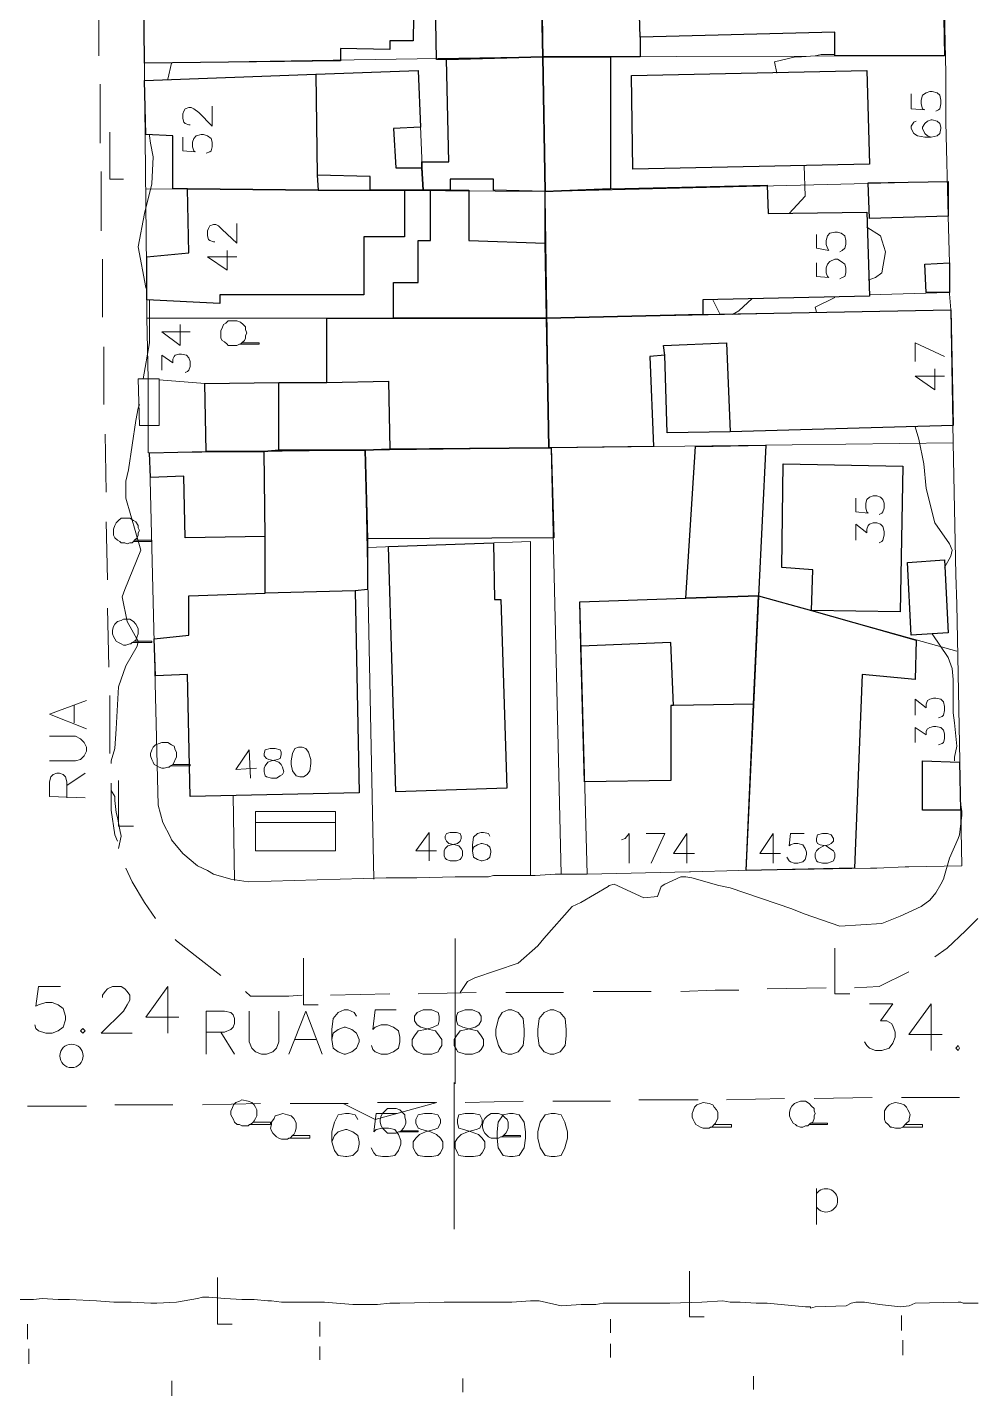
# Model space of a CAD drawing. Extents: x -2391 to 32076, y -11492 to 5852.
# Drawn here: x 4946.5 to 5011.5, y -1384.2 to -1290.1 of the extents above; entities that cross this region are included whole.
import ezdxf

# ---------------------------------------------------------------- set-up
doc = ezdxf.new("R2010")
doc.units = 0
doc.header["$LTSCALE"] = 7
for name, color, linetype in [('ALVE-CT', 3, 'CONTINUOUS'), ('PDF2_C301 - MEIO_FIO_2D', 7, 'CONTINUOUS'), ('PDF2_D402 - FERROVIA_2D', 7, 'CONTINUOUS'), ('PDF2_F602 - ARVORE_ISOLADA', 7, 'CONTINUOUS'), ('PDF2_F606 - TXT_PASTO', 7, 'CONTINUOUS'), ('PDF2_I903 - POSTE', 7, 'CONTINUOUS'), ('PDF2_M1303 - MARCA_UTM_SAD', 7, 'CONTINUOUS'), ('PDF2_M1305 - TXT_MALHA_UTM', 7, 'CONTINUOUS'), ('PDF2_N1401 - CURVA_MESTRA', 7, 'CONTINUOUS'), ('PDF2_N1402 - CURVA_INTERMEDIARIA', 7, 'CONTINUOUS'), ('PDF_A101 - EDIFICACAO', 7, 'CONTINUOUS'), ('PDF_A103 - PROJECAO_1', 7, 'CONTINUOUS'), ('PDF_A118 - PISCINA', 7, 'CONTINUOUS'), ('PDF_A119 - TELHEIRO', 7, 'CONTINUOUS'), ('PDF_A123 - N DE PORTA', 7, 'CONTINUOUS'), ('PDF_A124 - MURO', 7, 'CONTINUOUS'), ('PDF_C301 - MEIO_FIO_2D', 7, 'CONTINUOUS'), ('PDF_C307 - TXT_NOME_LOGRADOURO', 7, 'CONTINUOUS'), ('PDF_F602 - ARVORE_ISOLADA', 7, 'CONTINUOUS'), ('PDF_I903 - POSTE', 7, 'CONTINUOUS'), ('PDF_M1303 - MARCA_UTM_SAD', 7, 'CONTINUOUS'), ('PDF_M1305 - TXT_MALHA_UTM', 7, 'CONTINUOUS'), ('PDF_N1401 - CURVA_MESTRA', 7, 'CONTINUOUS'), ('PDF_N1403 - COTA_DE_APARELHO', 7, 'CONTINUOUS')]:
    doc.layers.add(name, color=color, linetype=linetype)

msp = doc.modelspace()

# ---------------------------------------------------------------- linework, layer by layer
at = {"layer": 'ALVE-CT'}
msp.add_circle((4550.796, -1271.53), 500, dxfattribs=at)
at = {"layer": 'PDF2_C301 - MEIO_FIO_2D', "lineweight": 9}
for points in [[(5000.538, -1363.644), (5004.518, -1363.56)], [(5006.55, -1363.56), (5010.529, -1363.56)], [(4946.522, -1364.152), (4950.586, -1364.152)], [(4952.533, -1364.068), (4956.513, -1364.068)], [(4958.545, -1364.068), (4962.524, -1363.983)], [(4964.556, -1363.983), (4968.535, -1363.983)], [(4970.567, -1363.898), (4974.546, -1363.898)], [(4976.578, -1363.898), (4980.557, -1363.814)], [(4982.589, -1363.814), (4986.569, -1363.814)], [(4988.516, -1363.729), (4992.58, -1363.729)], [(4994.527, -1363.729), (4998.506, -1363.644)]]:
    msp.add_lwpolyline(points, dxfattribs=at)
at = {"layer": 'PDF2_D402 - FERROVIA_2D', "lineweight": 9}
for points in [[(5006.55, -1378.545), (5006.55, -1379.561)], [(4946.522, -1379.138), (4946.522, -1380.154)], [(4966.588, -1378.969), (4966.588, -1379.985)], [(4986.569, -1378.799), (4986.569, -1379.731)], [(4986.569, -1380.493), (4986.569, -1381.424)], [(5006.634, -1380.239), (5006.634, -1381.255)], [(4946.607, -1380.831), (4946.607, -1381.847)], [(4966.588, -1380.662), (4966.588, -1381.593)], [(4956.428, -1384.049), (4956.428, -1383.033)], [(4976.409, -1383.795), (4976.409, -1382.863)], [(4996.39, -1383.625), (4996.39, -1382.694)]]:
    msp.add_lwpolyline(points, dxfattribs=at)
at = {"layer": 'PDF2_F602 - ARVORE_ISOLADA', "lineweight": 9}
for points in [[(4962.016, -1365.253), (4961.847, -1365.422), (4961.762, -1365.422), (4961.677, -1365.507), (4961.423, -1365.507), (4961.254, -1365.507), (4961.085, -1365.422), (4960.915, -1365.422), (4960.746, -1365.253), (4960.661, -1365.084), (4960.577, -1364.914), (4960.492, -1364.745), (4960.492, -1364.491), (4960.577, -1364.322), (4960.661, -1364.068), (4960.831, -1363.898), (4961.085, -1363.814), (4961.254, -1363.729), (4961.677, -1363.814), (4961.931, -1363.898), (4962.101, -1364.068), (4962.185, -1364.237), (4962.27, -1364.406), (4962.27, -1364.576), (4962.27, -1364.83), (4962.185, -1364.999), (4962.101, -1365.168), (4962.016, -1365.253), (4961.847, -1365.422), (4963.201, -1365.422), (4963.201, -1365.253)], [(4972.176, -1365.846), (4972.091, -1365.93), (4972.006, -1365.93), (4971.837, -1366.015), (4971.668, -1366.015), (4971.498, -1366.015), (4971.244, -1366.015), (4971.16, -1365.93), (4970.99, -1365.761), (4970.906, -1365.676), (4970.821, -1365.507), (4970.736, -1365.253), (4970.736, -1365.084), (4970.821, -1364.83), (4970.906, -1364.66), (4971.075, -1364.491), (4971.244, -1364.322), (4971.498, -1364.322), (4971.837, -1364.322), (4972.091, -1364.406), (4972.26, -1364.576), (4972.43, -1364.745), (4972.43, -1364.914), (4972.514, -1365.168), (4972.514, -1365.338), (4972.43, -1365.507), (4972.345, -1365.676), (4972.176, -1365.846), (4972.091, -1365.93), (4973.361, -1365.93), (4973.361, -1365.846)], [(4993.681, -1365.422), (4993.511, -1365.592), (4993.427, -1365.592), (4993.342, -1365.676), (4993.088, -1365.676), (4992.919, -1365.676), (4992.749, -1365.592), (4992.58, -1365.507), (4992.411, -1365.422), (4992.326, -1365.253), (4992.241, -1365.084), (4992.157, -1364.914), (4992.157, -1364.66), (4992.241, -1364.491), (4992.326, -1364.237), (4992.495, -1364.068), (4992.749, -1363.983), (4992.919, -1363.898), (4993.342, -1363.983), (4993.596, -1364.068), (4993.681, -1364.237), (4993.85, -1364.406), (4993.935, -1364.576), (4993.935, -1364.745), (4993.935, -1364.999), (4993.85, -1365.168), (4993.765, -1365.338), (4993.681, -1365.422), (4993.511, -1365.592), (4994.866, -1365.592), (4994.866, -1365.422)], [(5000.284, -1365.338), (5000.2, -1365.422), (5000.115, -1365.507), (4999.946, -1365.507), (4999.776, -1365.592), (4999.607, -1365.592), (4999.353, -1365.507), (4999.268, -1365.422), (4999.099, -1365.338), (4999.014, -1365.168), (4998.93, -1364.999), (4998.845, -1364.83), (4998.845, -1364.576), (4998.93, -1364.322), (4999.014, -1364.152), (4999.184, -1363.983), (4999.353, -1363.898), (4999.607, -1363.814), (4999.946, -1363.814), (5000.2, -1363.983), (5000.369, -1364.152), (5000.538, -1364.322), (5000.538, -1364.491), (5000.623, -1364.66), (5000.538, -1364.83), (5000.538, -1364.999), (5000.454, -1365.253), (5000.284, -1365.338), (5000.2, -1365.422), (5001.47, -1365.422), (5001.47, -1365.338)], [(5006.804, -1365.422), (5006.634, -1365.592), (5006.465, -1365.676), (5006.296, -1365.676), (5006.126, -1365.676), (5005.872, -1365.592), (5005.788, -1365.592), (5005.618, -1365.422), (5005.449, -1365.253), (5005.364, -1365.084), (5005.364, -1364.914), (5005.364, -1364.66), (5005.364, -1364.491), (5005.534, -1364.237), (5005.703, -1364.068), (5005.872, -1363.983), (5006.126, -1363.898), (5006.465, -1363.983), (5006.719, -1364.068), (5006.888, -1364.237), (5006.973, -1364.406), (5007.058, -1364.576), (5007.142, -1364.745), (5007.058, -1364.999), (5007.058, -1365.168), (5006.888, -1365.338), (5006.804, -1365.422), (5006.634, -1365.592), (5007.989, -1365.592), (5007.989, -1365.422)], [(4964.725, -1366.184), (4964.556, -1366.354), (4964.471, -1366.354), (4964.386, -1366.438), (4964.217, -1366.438), (4963.963, -1366.438), (4963.794, -1366.354), (4963.624, -1366.269), (4963.54, -1366.184), (4963.37, -1366.015), (4963.286, -1365.846), (4963.201, -1365.676), (4963.286, -1365.422), (4963.286, -1365.253), (4963.455, -1364.999), (4963.54, -1364.83), (4963.794, -1364.745), (4964.048, -1364.66), (4964.386, -1364.745), (4964.64, -1364.83), (4964.81, -1364.999), (4964.894, -1365.168), (4964.979, -1365.338), (4964.979, -1365.507), (4964.979, -1365.676), (4964.894, -1365.93), (4964.81, -1366.1), (4964.725, -1366.184), (4964.556, -1366.354), (4965.91, -1366.354), (4965.91, -1366.184)], [(4979.203, -1366.184), (4979.118, -1366.269), (4979.034, -1366.269), (4978.864, -1366.354), (4978.695, -1366.354), (4978.526, -1366.354), (4978.356, -1366.354), (4978.187, -1366.269), (4978.018, -1366.1), (4977.933, -1366.015), (4977.848, -1365.846), (4977.764, -1365.592), (4977.764, -1365.422), (4977.848, -1365.168), (4977.933, -1364.999), (4978.102, -1364.83), (4978.356, -1364.66), (4978.526, -1364.66), (4978.864, -1364.66), (4979.118, -1364.745), (4979.287, -1364.914), (4979.457, -1365.084), (4979.541, -1365.253), (4979.541, -1365.507), (4979.541, -1365.676), (4979.457, -1365.846), (4979.372, -1366.015), (4979.203, -1366.184), (4979.118, -1366.269), (4980.388, -1366.269), (4980.388, -1366.184)]]:
    msp.add_lwpolyline(points, close=True, dxfattribs=at)
at = {"layer": 'PDF2_F606 - TXT_PASTO', "lineweight": 9}
msp.add_lwpolyline([(5000.708, -1369.825), (5000.708, -1372.28)], dxfattribs=at)
msp.add_arc((5001.358, -1370.629), 0.8, 215.62065, 144.37935, dxfattribs=at)
at = {"layer": 'PDF2_I903 - POSTE', "lineweight": 9}
for points in [[(4993.003, -1378.63), (4991.987, -1378.63), (4991.987, -1375.498)], [(4960.577, -1379.138), (4959.561, -1379.138), (4959.561, -1375.921)]]:
    msp.add_lwpolyline(points, dxfattribs=at)
at = {"layer": 'PDF2_M1303 - MARCA_UTM_SAD', "lineweight": 9}
msp.add_lwpolyline([(4975.816, -1372.619), (4975.816, -1362.544)], dxfattribs=at)
at = {"layer": 'PDF2_M1305 - TXT_MALHA_UTM', "lineweight": 9}
for points in [[(4969.128, -1357.972), (4968.958, -1357.718), (4968.535, -1357.549), (4968.281, -1357.549), (4967.858, -1357.718), (4967.519, -1358.141), (4967.434, -1358.903), (4967.434, -1359.58), (4967.519, -1360.173), (4967.858, -1360.427), (4968.281, -1360.596), (4968.366, -1360.596), (4968.789, -1360.427), (4969.128, -1360.173), (4969.297, -1359.75), (4969.297, -1359.58), (4969.128, -1359.157), (4968.789, -1358.903), (4968.366, -1358.734), (4968.281, -1358.734), (4967.858, -1358.903), (4967.519, -1359.157), (4967.434, -1359.58)], [(4971.837, -1357.549), (4970.398, -1357.549), (4970.228, -1358.903), (4970.398, -1358.734), (4970.821, -1358.565), (4971.244, -1358.565), (4971.668, -1358.734), (4972.006, -1358.988), (4972.091, -1359.411), (4972.091, -1359.75), (4972.006, -1360.173), (4971.668, -1360.427), (4971.244, -1360.596), (4970.821, -1360.596), (4970.398, -1360.427), (4970.228, -1360.258), (4970.144, -1360.004)]]:
    msp.add_lwpolyline(points, dxfattribs=at)
for points in [[(4973.7, -1357.549), (4973.276, -1357.718), (4973.107, -1357.972), (4973.107, -1358.311), (4973.276, -1358.565), (4973.53, -1358.734), (4974.123, -1358.903), (4974.546, -1358.988), (4974.8, -1359.326), (4974.97, -1359.58), (4974.97, -1360.004), (4974.8, -1360.258), (4974.716, -1360.427), (4974.292, -1360.596), (4973.7, -1360.596), (4973.276, -1360.427), (4973.107, -1360.258), (4972.938, -1360.004), (4972.938, -1359.58), (4973.107, -1359.326), (4973.361, -1358.988), (4973.869, -1358.903), (4974.377, -1358.734), (4974.716, -1358.565), (4974.8, -1358.311), (4974.8, -1357.972), (4974.716, -1357.718), (4974.292, -1357.549)], [(4976.578, -1357.549), (4976.07, -1357.718), (4975.986, -1357.972), (4975.986, -1358.311), (4976.07, -1358.565), (4976.409, -1358.734), (4977.002, -1358.903), (4977.425, -1358.988), (4977.679, -1359.326), (4977.848, -1359.58), (4977.848, -1360.004), (4977.679, -1360.258), (4977.51, -1360.427), (4977.086, -1360.596), (4976.578, -1360.596), (4976.07, -1360.427), (4975.986, -1360.258), (4975.816, -1360.004), (4975.816, -1359.58), (4975.986, -1359.326), (4976.24, -1358.988), (4976.663, -1358.903), (4977.256, -1358.734), (4977.51, -1358.565), (4977.679, -1358.311), (4977.679, -1357.972), (4977.51, -1357.718), (4977.086, -1357.549)], [(4979.541, -1357.549), (4979.118, -1357.718), (4978.864, -1358.141), (4978.695, -1358.903), (4978.695, -1359.326), (4978.864, -1360.004), (4979.118, -1360.427), (4979.541, -1360.596), (4979.795, -1360.596), (4980.219, -1360.427), (4980.557, -1360.004), (4980.642, -1359.326), (4980.642, -1358.903), (4980.557, -1358.141), (4980.219, -1357.718), (4979.795, -1357.549)], [(4982.42, -1357.549), (4981.997, -1357.718), (4981.658, -1358.141), (4981.573, -1358.903), (4981.573, -1359.326), (4981.658, -1360.004), (4981.997, -1360.427), (4982.42, -1360.596), (4982.674, -1360.596), (4983.097, -1360.427), (4983.436, -1360.004), (4983.521, -1359.326), (4983.521, -1358.903), (4983.436, -1358.141), (4983.097, -1357.718), (4982.674, -1357.549)]]:
    msp.add_lwpolyline(points, close=True, dxfattribs=at)
at = {"layer": 'PDF2_N1401 - CURVA_MESTRA', "lineweight": 20}
msp.add_lwpolyline([(4968.196, -1363.983), (4970.398, -1365.084), (4974.631, -1363.898)], dxfattribs=at)
at = {"layer": 'PDF2_N1402 - CURVA_INTERMEDIARIA', "lineweight": 9}
msp.add_lwpolyline([(4945.252, -1377.445), (4946.945, -1377.445), (4947.538, -1377.36), (4948.639, -1377.445), (4949.401, -1377.445), (4951.263, -1377.529), (4952.449, -1377.614), (4952.872, -1377.614), (4953.634, -1377.614), (4954.989, -1377.699), (4955.412, -1377.699), (4956.767, -1377.614), (4958.206, -1377.36), (4958.545, -1377.275), (4958.968, -1377.275), (4960.069, -1377.36), (4961.254, -1377.445), (4962.101, -1377.445), (4963.032, -1377.529), (4963.286, -1377.529), (4963.963, -1377.614), (4966.164, -1377.614), (4966.503, -1377.614), (4966.926, -1377.614), (4968.874, -1377.783), (4969.128, -1377.783), (4969.72, -1377.783), (4970.144, -1377.783), (4970.567, -1377.783), (4971.414, -1377.699), (4972.091, -1377.699), (4975.139, -1377.614), (4975.901, -1377.614), (4976.578, -1377.614), (4977.425, -1377.614), (4978.949, -1377.614), (4979.795, -1377.614), (4981.065, -1377.529), (4981.658, -1377.529), (4983.182, -1377.868), (4984.537, -1377.783), (4984.706, -1377.783), (4985.383, -1377.783), (4985.553, -1377.783), (4986.061, -1377.699), (4988.939, -1377.699), (4990.633, -1377.699), (4992.834, -1377.614), (4994.273, -1377.529), (4994.781, -1377.614), (4995.459, -1377.614), (4996.559, -1377.699), (4997.321, -1377.699), (4999.946, -1377.953), (5000.284, -1377.953), (5000.284, -1378.037), (5000.623, -1377.953), (5002.74, -1377.868), (5003.078, -1377.699), (5003.417, -1377.614), (5004.01, -1377.614), (5005.026, -1377.783), (5006.465, -1377.953), (5007.058, -1377.868), (5007.481, -1377.699), (5010.444, -1377.614), (5010.614, -1377.614), (5010.783, -1377.699), (5011.799, -1377.699)], dxfattribs=at)
at = {"layer": 'PDF_A101 - EDIFICACAO', "lineweight": 30}
for points in [[(4973.098, -1284.399), (4973.014, -1291.003), (4971.405, -1291.003), (4971.405, -1291.595), (4968.019, -1291.511), (4968.019, -1292.357), (4954.557, -1292.527), (4954.472, -1282.875), (4957.69, -1282.96), (4957.69, -1284.23)], [(4974.792, -1283.129), (4976.316, -1283.214), (4981.734, -1283.214), (4981.903, -1292.103), (4975.3, -1292.273), (4974.622, -1292.273), (4974.453, -1283.129)], [(5009.335, -1282.96), (5009.504, -1292.019), (5001.969, -1292.019), (5001.969, -1290.41), (4988.592, -1290.749), (4988.592, -1292.103), (4986.56, -1292.103), (4981.903, -1292.103), (4981.734, -1283.214), (4981.734, -1282.96), (4987.407, -1282.96), (4990.962, -1282.96), (4990.962, -1283.214), (4990.962, -1283.976), (4999.598, -1283.806), (4999.514, -1282.96)], [(4982.073, -1301.332), (4978.517, -1301.247), (4978.517, -1300.485), (4975.554, -1300.485), (4975.554, -1301.247), (4974.199, -1301.247), (4973.691, -1301.247), (4973.606, -1299.723), (4973.606, -1299.3), (4975.469, -1299.3), (4975.3, -1292.273), (4981.903, -1292.103)], [(4986.56, -1301.162), (4982.073, -1301.332), (4981.903, -1292.103), (4986.56, -1292.103)], [(4971.659, -1297.014), (4971.828, -1299.723), (4973.606, -1299.723), (4973.691, -1301.247), (4972.421, -1301.247), (4970.051, -1301.247), (4970.051, -1300.316), (4966.41, -1300.231), (4966.495, -1301.247), (4957.52, -1301.162), (4956.504, -1301.162), (4956.504, -1297.522), (4954.642, -1297.437), (4954.557, -1293.712), (4966.325, -1293.289), (4973.352, -1293.035), (4973.522, -1296.929)], [(5004.339, -1299.469), (4988.084, -1299.808), (4987.999, -1293.373), (5004.17, -1293.035)], [(4966.495, -1301.247), (4970.051, -1301.247), (4972.421, -1301.247), (4972.421, -1304.464), (4969.627, -1304.464), (4969.627, -1308.444), (4959.722, -1308.444), (4959.722, -1309.036), (4954.726, -1308.782), (4954.726, -1305.819), (4957.605, -1305.565), (4957.52, -1301.162)], [(4975.554, -1301.247), (4976.824, -1301.247), (4976.824, -1304.718), (4982.073, -1304.888), (4982.157, -1310.052), (4971.659, -1310.052), (4971.659, -1307.597), (4973.352, -1307.597), (4973.352, -1304.718), (4974.199, -1304.718), (4974.199, -1301.247)], [(4992.91, -1309.798), (4982.157, -1310.052), (4982.073, -1304.888), (4982.073, -1301.332), (4986.56, -1301.162), (4997.312, -1300.908), (4997.397, -1302.856), (5004.17, -1302.771), (5004.339, -1308.528), (4992.91, -1308.782)], [(5009.758, -1303.025), (5004.339, -1303.194), (5004.255, -1300.739), (5009.758, -1300.654)], [(5009.842, -1308.274), (5008.234, -1308.274), (5008.149, -1306.327), (5009.842, -1306.242)], [(5009.927, -1309.46), (5010.096, -1317.418), (4994.772, -1317.841), (4990.454, -1317.926), (4990.285, -1312.592), (4989.269, -1312.677), (4989.523, -1318.857), (4982.496, -1318.942), (4982.327, -1318.942), (4982.157, -1310.052), (4992.91, -1309.798)], [(4962.769, -1319.196), (4958.79, -1319.196), (4958.706, -1314.539), (4963.785, -1314.455), (4967.087, -1314.455), (4967.087, -1310.052), (4971.659, -1310.052), (4982.157, -1310.052), (4982.327, -1318.942), (4971.405, -1319.027), (4969.712, -1319.111), (4963.785, -1319.111)], [(4969.712, -1319.111), (4969.881, -1325.207), (4969.881, -1328.678), (4969.035, -1328.763), (4969.289, -1342.648), (4957.69, -1342.902), (4957.52, -1334.52), (4955.319, -1334.605), (4955.234, -1332.065), (4957.605, -1331.811), (4957.605, -1329.101), (4962.854, -1328.932), (4962.854, -1325.038), (4957.351, -1325.122), (4957.266, -1320.889), (4954.98, -1320.974), (4954.896, -1319.28), (4958.79, -1319.196), (4962.769, -1319.196), (4963.785, -1319.111)], [(4969.881, -1325.207), (4969.712, -1319.111), (4971.405, -1319.027), (4982.327, -1318.942), (4982.496, -1318.942), (4982.665, -1325.122)], [(4996.72, -1329.101), (4991.724, -1329.271), (4992.402, -1318.857), (4997.228, -1318.773)], [(5000.36, -1330.117), (5000.445, -1327.324), (4998.328, -1327.154), (4998.413, -1320.042), (5006.625, -1320.212), (5006.456, -1330.202)], [(4978.517, -1325.461), (4978.602, -1329.355), (4979.025, -1329.355), (4979.448, -1342.309), (4971.828, -1342.563), (4971.32, -1325.715)], [(5009.758, -1331.641), (5007.218, -1331.811), (5006.964, -1326.816), (5009.504, -1326.646)], [(4990.708, -1341.801), (4984.782, -1341.886), (4984.528, -1332.573), (4984.443, -1329.525), (4991.724, -1329.271), (4996.72, -1329.101), (4996.381, -1336.552), (4990.878, -1336.637), (4990.708, -1336.637)], [(5000.36, -1330.117), (5007.557, -1332.149), (5007.472, -1334.859), (5003.831, -1334.52), (5003.323, -1347.812), (4995.873, -1347.982), (4996.381, -1336.552), (4996.72, -1329.101)], [(5010.52, -1340.531), (5010.604, -1343.833), (5007.98, -1343.833), (5007.98, -1340.446)]]:
    msp.add_lwpolyline(points, close=True, dxfattribs=at)
at = {"layer": 'PDF_A103 - PROJECAO_1', "lineweight": 30}
for points in [[(4988.592, -1290.749), (4988.507, -1287.701), (4988.169, -1287.701), (4988.084, -1284.23), (4988.423, -1284.23), (4988.423, -1283.298), (4990.962, -1283.214), (4990.962, -1283.976), (4999.598, -1283.806), (4999.514, -1282.96), (5009.335, -1282.96), (5009.504, -1292.019), (5001.969, -1292.019), (5001.969, -1290.41)], [(4966.41, -1300.231), (4966.495, -1301.247), (4957.52, -1301.162), (4956.504, -1301.162), (4956.504, -1297.522), (4954.642, -1297.437), (4954.557, -1293.712), (4966.325, -1293.289)], [(4994.772, -1317.841), (4990.454, -1317.926), (4990.285, -1312.592), (4990.201, -1311.915), (4994.518, -1311.745)], [(4971.405, -1319.027), (4969.712, -1319.111), (4963.785, -1319.111), (4963.785, -1314.455), (4967.087, -1314.455), (4971.32, -1314.37)], [(4969.881, -1325.207), (4969.881, -1328.678), (4969.035, -1328.763), (4962.854, -1328.932), (4962.854, -1325.038), (4962.769, -1319.196), (4963.785, -1319.111), (4969.712, -1319.111)], [(4996.381, -1336.552), (4990.878, -1336.637), (4990.708, -1332.319), (4984.528, -1332.573), (4984.443, -1329.525), (4991.724, -1329.271), (4996.72, -1329.101)]]:
    msp.add_lwpolyline(points, close=True, dxfattribs=at)
at = {"layer": 'PDF_A118 - PISCINA', "lineweight": 9}
msp.add_lwpolyline([(4962.177, -1343.918), (4967.68, -1343.918), (4967.68, -1346.627), (4962.177, -1346.627)], close=True, dxfattribs=at)
msp.add_lwpolyline([(4962.177, -1344.68), (4967.68, -1344.68)], dxfattribs=at)
at = {"layer": 'PDF_A119 - TELHEIRO', "lineweight": 9}
msp.add_lwpolyline([(4955.573, -1317.418), (4954.218, -1317.418), (4954.134, -1314.201), (4954.811, -1314.201), (4955.573, -1314.201)], close=True, dxfattribs=at)
at = {"layer": 'PDF_A123 - N DE PORTA', "lineweight": 9}
for points in [[(5007.218, -1294.643), (5007.218, -1295.659), (5008.149, -1295.744), (5007.98, -1295.659), (5007.895, -1295.321), (5007.895, -1295.067), (5007.98, -1294.728), (5008.234, -1294.559), (5008.488, -1294.474), (5008.657, -1294.474), (5008.996, -1294.559), (5009.165, -1294.728), (5009.25, -1295.067), (5009.25, -1295.321), (5009.165, -1295.659), (5009.081, -1295.744), (5008.911, -1295.829)], [(4957.69, -1296.76), (4957.605, -1296.76), (4957.351, -1296.675), (4957.266, -1296.591), (4957.182, -1296.337), (4957.182, -1295.998), (4957.266, -1295.829), (4957.351, -1295.659), (4957.605, -1295.575), (4957.774, -1295.575), (4957.944, -1295.659), (4958.282, -1295.913), (4959.214, -1296.845), (4959.214, -1295.49)], [(5007.557, -1296.506), (5007.387, -1296.591), (5007.218, -1296.845), (5007.218, -1297.014), (5007.387, -1297.353), (5007.641, -1297.522), (5008.149, -1297.607), (5008.573, -1297.607), (5008.996, -1297.522), (5009.165, -1297.353), (5009.25, -1297.014), (5009.25, -1296.929), (5009.165, -1296.675), (5008.996, -1296.506), (5008.657, -1296.421), (5008.573, -1296.421), (5008.319, -1296.506), (5008.149, -1296.675), (5007.98, -1296.929), (5007.98, -1297.014), (5008.149, -1297.353), (5008.319, -1297.522), (5008.573, -1297.607)], [(4957.182, -1297.607), (4957.182, -1298.538), (4958.028, -1298.623), (4957.944, -1298.538), (4957.859, -1298.284), (4957.859, -1297.945), (4957.944, -1297.691), (4958.113, -1297.522), (4958.452, -1297.437), (4958.621, -1297.437), (4958.875, -1297.522), (4959.129, -1297.691), (4959.214, -1297.945), (4959.214, -1298.284), (4959.129, -1298.538), (4959.044, -1298.623), (4958.79, -1298.707)], [(4959.383, -1304.803), (4959.298, -1304.803), (4959.044, -1304.718), (4958.96, -1304.634), (4958.875, -1304.38), (4958.875, -1304.041), (4958.96, -1303.872), (4959.044, -1303.702), (4959.298, -1303.618), (4959.468, -1303.618), (4959.637, -1303.702), (4959.891, -1303.956), (4960.907, -1304.888), (4960.907, -1303.533)], [(5000.699, -1304.295), (5000.699, -1305.226), (5001.545, -1305.396), (5001.461, -1305.226), (5001.376, -1304.972), (5001.376, -1304.718), (5001.461, -1304.38), (5001.63, -1304.21), (5001.969, -1304.126), (5002.138, -1304.126), (5002.392, -1304.21), (5002.646, -1304.38), (5002.731, -1304.718), (5002.731, -1304.972), (5002.646, -1305.226), (5002.477, -1305.396), (5002.307, -1305.48)], [(4960.907, -1305.819), (4958.875, -1305.819), (4960.23, -1306.75), (4960.23, -1305.396)], [(5000.699, -1306.242), (5000.699, -1307.174), (5001.545, -1307.258), (5001.461, -1307.174), (5001.376, -1306.92), (5001.376, -1306.581), (5001.461, -1306.327), (5001.63, -1306.158), (5001.969, -1305.988), (5002.138, -1305.988), (5002.392, -1306.158), (5002.646, -1306.327), (5002.731, -1306.581), (5002.731, -1306.92), (5002.646, -1307.174), (5002.477, -1307.258), (5002.307, -1307.343)], [(4957.69, -1310.983), (4955.742, -1310.983), (4957.012, -1311.915), (4957.012, -1310.475)], [(5009.504, -1312.677), (5007.472, -1311.745), (5007.472, -1313.015)], [(4955.742, -1313.608), (4955.742, -1312.592), (4956.504, -1313.1), (4956.504, -1312.846), (4956.589, -1312.677), (4956.674, -1312.592), (4956.928, -1312.507), (4957.097, -1312.507), (4957.436, -1312.592), (4957.605, -1312.761), (4957.69, -1313.015), (4957.69, -1313.354), (4957.605, -1313.608), (4957.52, -1313.693), (4957.351, -1313.777)], [(5009.504, -1314.031), (5007.472, -1314.031), (5008.827, -1314.963), (5008.827, -1313.523)], [(5003.408, -1322.413), (5003.408, -1323.344), (5004.255, -1323.429), (5004.17, -1323.344), (5004.085, -1323.09), (5004.085, -1322.752), (5004.17, -1322.498), (5004.339, -1322.328), (5004.593, -1322.244), (5004.847, -1322.244), (5005.101, -1322.328), (5005.271, -1322.498), (5005.355, -1322.752), (5005.355, -1323.09), (5005.271, -1323.344), (5005.186, -1323.429), (5005.017, -1323.514)], [(5003.408, -1325.292), (5003.408, -1324.191), (5004.17, -1324.784), (5004.17, -1324.53), (5004.255, -1324.276), (5004.339, -1324.191), (5004.593, -1324.106), (5004.847, -1324.106), (5005.101, -1324.191), (5005.271, -1324.36), (5005.355, -1324.699), (5005.355, -1324.953), (5005.271, -1325.292), (5005.186, -1325.376), (5005.017, -1325.461)], [(5007.472, -1337.314), (5007.472, -1336.213), (5008.234, -1336.806), (5008.234, -1336.552), (5008.319, -1336.298), (5008.488, -1336.213), (5008.742, -1336.129), (5008.911, -1336.129), (5009.25, -1336.213), (5009.419, -1336.383), (5009.504, -1336.721), (5009.504, -1336.975), (5009.419, -1337.314), (5009.335, -1337.399), (5009.081, -1337.483)], [(5007.472, -1339.176), (5007.472, -1338.161), (5008.234, -1338.668), (5008.234, -1338.415), (5008.319, -1338.245), (5008.488, -1338.161), (5008.742, -1338.076), (5008.911, -1338.076), (5009.25, -1338.161), (5009.419, -1338.33), (5009.504, -1338.584), (5009.504, -1338.922), (5009.419, -1339.176), (5009.335, -1339.261), (5009.081, -1339.346)], [(4961.838, -1341.632), (4961.753, -1339.684), (4960.822, -1341.039), (4962.261, -1340.954)], [(4974.114, -1347.304), (4974.114, -1345.357), (4973.183, -1346.627), (4974.622, -1346.627)], [(4978.263, -1345.611), (4978.178, -1345.442), (4977.84, -1345.357), (4977.67, -1345.357), (4977.416, -1345.442), (4977.162, -1345.696), (4977.078, -1346.204), (4977.078, -1346.627), (4977.162, -1347.05), (4977.416, -1347.22), (4977.67, -1347.304), (4977.755, -1347.304), (4978.094, -1347.22), (4978.263, -1347.05), (4978.348, -1346.712), (4978.348, -1346.627), (4978.263, -1346.373), (4978.094, -1346.204), (4977.755, -1346.119), (4977.67, -1346.119), (4977.416, -1346.204), (4977.162, -1346.373), (4977.078, -1346.627)], [(4987.322, -1345.865), (4987.576, -1345.78), (4987.83, -1345.442), (4987.83, -1347.474)], [(4989.354, -1347.474), (4990.285, -1345.442), (4989.015, -1345.442)], [(4991.809, -1347.474), (4991.809, -1345.442), (4990.878, -1346.796), (4992.317, -1346.796)], [(4997.736, -1347.474), (4997.736, -1345.442), (4996.804, -1346.796), (4998.244, -1346.796)], [(4999.852, -1345.442), (4998.921, -1345.442), (4998.836, -1346.288), (4998.921, -1346.204), (4999.175, -1346.119), (4999.429, -1346.119), (4999.768, -1346.204), (4999.937, -1346.458), (5000.022, -1346.712), (5000.022, -1346.881), (4999.937, -1347.22), (4999.768, -1347.389), (4999.429, -1347.474), (4999.175, -1347.474), (4998.921, -1347.389), (4998.836, -1347.304), (4998.667, -1347.05)]]:
    msp.add_lwpolyline(points, dxfattribs=at)
for points in [[(4963.193, -1339.6), (4962.854, -1339.684), (4962.769, -1339.938), (4962.769, -1340.108), (4962.939, -1340.277), (4963.108, -1340.362), (4963.531, -1340.446), (4963.785, -1340.531), (4963.955, -1340.7), (4964.039, -1340.87), (4964.124, -1341.208), (4964.039, -1341.378), (4963.87, -1341.462), (4963.616, -1341.632), (4963.277, -1341.632), (4962.939, -1341.547), (4962.854, -1341.462), (4962.769, -1341.208), (4962.769, -1340.954), (4962.854, -1340.785), (4963.023, -1340.531), (4963.277, -1340.446), (4963.701, -1340.362), (4963.87, -1340.277), (4963.955, -1340.023), (4963.955, -1339.854), (4963.87, -1339.684), (4963.531, -1339.6)], [(4965.14, -1339.515), (4964.886, -1339.6), (4964.717, -1339.938), (4964.632, -1340.446), (4964.632, -1340.7), (4964.717, -1341.124), (4964.971, -1341.462), (4965.225, -1341.547), (4965.479, -1341.547), (4965.733, -1341.378), (4965.902, -1341.124), (4965.987, -1340.616), (4965.987, -1340.362), (4965.817, -1339.854), (4965.648, -1339.6), (4965.394, -1339.515)], [(4975.554, -1345.357), (4975.3, -1345.442), (4975.215, -1345.611), (4975.215, -1345.78), (4975.3, -1345.95), (4975.469, -1346.119), (4975.892, -1346.204), (4976.146, -1346.288), (4976.316, -1346.458), (4976.4, -1346.627), (4976.4, -1346.966), (4976.316, -1347.135), (4976.231, -1347.22), (4975.977, -1347.304), (4975.554, -1347.304), (4975.3, -1347.22), (4975.215, -1347.135), (4975.13, -1346.966), (4975.13, -1346.627), (4975.215, -1346.458), (4975.384, -1346.288), (4975.638, -1346.204), (4976.062, -1346.119), (4976.231, -1345.95), (4976.316, -1345.78), (4976.316, -1345.611), (4976.231, -1345.442), (4975.977, -1345.357)], [(5001.122, -1345.442), (5000.783, -1345.526), (5000.699, -1345.78), (5000.699, -1345.95), (5000.783, -1346.119), (5000.953, -1346.204), (5001.376, -1346.288), (5001.63, -1346.458), (5001.884, -1346.627), (5001.969, -1346.796), (5001.969, -1347.05), (5001.884, -1347.304), (5001.715, -1347.389), (5001.461, -1347.474), (5001.122, -1347.474), (5000.783, -1347.389), (5000.699, -1347.304), (5000.614, -1347.05), (5000.614, -1346.796), (5000.699, -1346.627), (5000.868, -1346.458), (5001.207, -1346.288), (5001.545, -1346.204), (5001.715, -1346.119), (5001.884, -1345.95), (5001.884, -1345.78), (5001.715, -1345.526), (5001.461, -1345.442)]]:
    msp.add_lwpolyline(points, close=True, dxfattribs=at)
at = {"layer": 'PDF_A124 - MURO', "lineweight": 9}
for points in [[(4980.38, -1185.85), (4982.327, -1318.942)], [(4953.88, -1246.046), (4981.226, -1247.316), (5008.573, -1246.554), (5008.657, -1250.957), (5008.742, -1254.428), (5009.589, -1293.204), (5009.589, -1296.591), (5009.758, -1303.025), (5009.842, -1306.242), (5009.842, -1308.359), (5009.927, -1309.46)], [(4954.726, -1310.052), (4954.726, -1308.782), (4954.472, -1284.399), (4954.472, -1282.875)], [(4954.557, -1292.527), (4981.903, -1292.103), (5009.504, -1292.019)], [(4954.557, -1293.712), (4973.352, -1293.035), (4973.691, -1301.247)], [(4954.642, -1301.162), (4982.073, -1301.332), (5009.758, -1300.654)], [(5004.339, -1308.444), (5009.758, -1308.274)], [(4958.706, -1314.539), (4955.573, -1314.285)], [(4954.896, -1319.28), (4955.488, -1343.494), (4955.827, -1344.68), (4956.335, -1345.696), (4956.42, -1345.865), (4957.182, -1346.796), (4958.198, -1347.643), (4958.875, -1347.982), (4959.298, -1348.236), (4960.484, -1348.574), (4961.669, -1348.743), (4971.151, -1348.489), (4973.268, -1348.489), (4975.892, -1348.405), (4976.316, -1348.405), (4978.178, -1348.405), (4978.517, -1348.32), (4981.057, -1348.32), (4981.395, -1348.32), (4982.75, -1348.236), (4983.173, -1348.236), (4984.867, -1348.236), (4984.951, -1348.236), (4991.978, -1348.066), (4992.063, -1348.066), (4995.365, -1347.982), (5004.424, -1347.812), (5004.847, -1347.812), (5006.795, -1347.728), (5007.049, -1347.728), (5010.689, -1347.643), (5010.35, -1329.694), (5010.266, -1327.662), (5010.096, -1318.603)], [(4969.712, -1319.111), (4970.305, -1348.574)], [(4982.496, -1318.942), (4983.173, -1348.236)], [(4997.228, -1318.773), (4995.873, -1347.982)], [(4969.881, -1325.8), (4981.057, -1325.376), (4981.057, -1348.32)], [(4984.951, -1348.236), (4984.443, -1329.525), (4996.72, -1329.101), (5010.35, -1332.911)], [(4960.738, -1348.659), (4960.653, -1342.817)]]:
    msp.add_lwpolyline(points, dxfattribs=at)
msp.add_lwpolyline([(4954.811, -1317.418), (4954.811, -1314.201), (4954.726, -1310.052), (4982.157, -1310.052), (5009.927, -1309.46), (5010.096, -1318.603), (4954.811, -1319.28)], close=True, dxfattribs=at)
at = {"layer": 'PDF_C301 - MEIO_FIO_2D', "lineweight": 9}
for points in [[(4951.425, -1288.04), (4951.425, -1292.019)], [(4951.509, -1293.966), (4951.509, -1298.03)], [(4951.594, -1299.977), (4951.594, -1304.041)], [(4951.678, -1305.988), (4951.678, -1309.967)], [(4951.763, -1311.999), (4951.763, -1315.979)], [(4951.848, -1318.011), (4951.932, -1321.99)], [(4951.932, -1324.022), (4952.017, -1328.001)], [(4952.017, -1329.948), (4952.102, -1334.012)], [(4952.186, -1335.959), (4952.186, -1339.938)], [(4952.271, -1341.97), (4952.271, -1343.833), (4952.525, -1345.526), (4952.694, -1345.95)], [(4953.287, -1347.812), (4953.71, -1348.743), (4954.557, -1350.183), (4955.319, -1351.283)], [(5008.827, -1353.908), (5009.673, -1353.315), (5010.943, -1352.13), (5011.79, -1351.283)], [(4956.674, -1352.723), (4956.758, -1352.807), (4958.028, -1353.823), (4959.806, -1355.178)], [(5003.323, -1356.025), (5005.017, -1355.94), (5007.049, -1354.924)], [(4997.312, -1356.109), (5001.376, -1356.025)], [(4961.499, -1356.279), (4961.838, -1356.617), (4964.463, -1356.617), (4965.394, -1356.533)], [(4967.341, -1356.533), (4971.405, -1356.448)], [(4973.352, -1356.448), (4977.332, -1356.363)], [(4979.364, -1356.363), (4983.343, -1356.363)], [(4985.375, -1356.279), (4989.354, -1356.279)], [(4991.386, -1356.279), (4993.756, -1356.194), (4995.365, -1356.194)]]:
    msp.add_lwpolyline(points, dxfattribs=at)
at = {"layer": 'PDF_C307 - TXT_NOME_LOGRADOURO', "lineweight": 9}
for points in [[(4950.578, -1338.245), (4948.038, -1337.229), (4950.578, -1336.298)], [(4949.731, -1337.822), (4949.731, -1336.637)], [(4948.038, -1340.446), (4949.816, -1340.446), (4950.155, -1340.362), (4950.409, -1340.108), (4950.578, -1339.769), (4950.578, -1339.515), (4950.409, -1339.176), (4950.155, -1338.922), (4949.816, -1338.753), (4948.038, -1338.753)], [(4950.493, -1342.986), (4948.038, -1342.902), (4948.038, -1341.886), (4948.123, -1341.547), (4948.292, -1341.378), (4948.546, -1341.293), (4948.715, -1341.293), (4948.969, -1341.378), (4949.139, -1341.547), (4949.223, -1341.886), (4949.223, -1342.986)], [(4949.223, -1342.14), (4950.493, -1341.293)], [(4958.79, -1360.596), (4958.79, -1357.633), (4960.06, -1357.633), (4960.484, -1357.718), (4960.653, -1357.887), (4960.738, -1358.141), (4960.738, -1358.48), (4960.653, -1358.734), (4960.484, -1358.903), (4960.06, -1359.072), (4958.79, -1359.072)], [(4961.753, -1357.633), (4961.753, -1359.75), (4961.923, -1360.173), (4962.177, -1360.427), (4962.6, -1360.596), (4962.939, -1360.596), (4963.362, -1360.427), (4963.616, -1360.173), (4963.785, -1359.75), (4963.785, -1357.633)], [(4964.463, -1360.596), (4965.648, -1357.633), (4966.749, -1360.596)], [(4959.806, -1359.072), (4960.738, -1360.596)], [(4964.886, -1359.58), (4966.325, -1359.58)]]:
    msp.add_lwpolyline(points, dxfattribs=at)
at = {"layer": 'PDF_F602 - ARVORE_ISOLADA', "lineweight": 9}
for points in [[(4961.246, -1311.745), (4961.161, -1311.83), (4961.076, -1311.83), (4960.907, -1311.915), (4960.738, -1311.915), (4960.568, -1311.915), (4960.314, -1311.915), (4960.23, -1311.83), (4960.06, -1311.661), (4959.891, -1311.576), (4959.806, -1311.407), (4959.806, -1311.153), (4959.806, -1310.899), (4959.891, -1310.729), (4959.976, -1310.475), (4960.145, -1310.391), (4960.314, -1310.221), (4960.568, -1310.221), (4960.907, -1310.221), (4961.161, -1310.306), (4961.33, -1310.475), (4961.499, -1310.645), (4961.499, -1310.814), (4961.584, -1311.068), (4961.499, -1311.237), (4961.499, -1311.407), (4961.415, -1311.576), (4961.246, -1311.745), (4961.161, -1311.83), (4962.431, -1311.83), (4962.431, -1311.745)], [(4953.88, -1325.292), (4953.795, -1325.376), (4953.71, -1325.461), (4953.541, -1325.461), (4953.372, -1325.546), (4953.202, -1325.461), (4952.948, -1325.461), (4952.864, -1325.376), (4952.694, -1325.292), (4952.525, -1325.122), (4952.44, -1324.953), (4952.44, -1324.699), (4952.44, -1324.53), (4952.525, -1324.276), (4952.61, -1324.106), (4952.779, -1323.937), (4952.948, -1323.768), (4953.202, -1323.768), (4953.541, -1323.768), (4953.795, -1323.937), (4953.964, -1324.022), (4954.134, -1324.276), (4954.134, -1324.445), (4954.218, -1324.614), (4954.134, -1324.784), (4954.134, -1324.953), (4954.049, -1325.122), (4953.88, -1325.292), (4953.795, -1325.376), (4955.065, -1325.376), (4955.065, -1325.292)], [(4953.88, -1332.234), (4953.71, -1332.319), (4953.626, -1332.403), (4953.541, -1332.403), (4953.287, -1332.488), (4953.118, -1332.488), (4952.948, -1332.403), (4952.779, -1332.319), (4952.61, -1332.234), (4952.525, -1332.065), (4952.44, -1331.895), (4952.356, -1331.726), (4952.356, -1331.472), (4952.44, -1331.218), (4952.525, -1331.049), (4952.694, -1330.879), (4952.948, -1330.795), (4953.118, -1330.71), (4953.541, -1330.71), (4953.795, -1330.879), (4953.964, -1331.049), (4954.049, -1331.218), (4954.134, -1331.387), (4954.134, -1331.557), (4954.134, -1331.726), (4954.049, -1331.895), (4953.964, -1332.149), (4953.88, -1332.234), (4953.71, -1332.319), (4955.065, -1332.319), (4955.065, -1332.234)], [(4956.504, -1340.7), (4956.335, -1340.785), (4956.25, -1340.87), (4956.166, -1340.87), (4955.912, -1340.954), (4955.742, -1340.954), (4955.573, -1340.87), (4955.404, -1340.785), (4955.234, -1340.7), (4955.15, -1340.531), (4955.065, -1340.362), (4954.98, -1340.108), (4954.98, -1339.938), (4955.065, -1339.684), (4955.15, -1339.515), (4955.319, -1339.346), (4955.573, -1339.261), (4955.742, -1339.176), (4956.166, -1339.176), (4956.42, -1339.346), (4956.589, -1339.43), (4956.674, -1339.684), (4956.758, -1339.854), (4956.758, -1340.023), (4956.758, -1340.192), (4956.674, -1340.362), (4956.589, -1340.531), (4956.504, -1340.7), (4956.335, -1340.785), (4957.69, -1340.785), (4957.69, -1340.7)]]:
    msp.add_lwpolyline(points, close=True, dxfattribs=at)
at = {"layer": 'PDF_I903 - POSTE', "lineweight": 9}
for points in [[(4953.118, -1300.485), (4952.186, -1300.485), (4952.186, -1297.268)], [(4953.795, -1344.934), (4952.779, -1344.934), (4952.779, -1341.801)], [(4966.495, -1357.21), (4965.479, -1357.21), (4965.479, -1353.993)], [(5002.985, -1356.448), (5001.969, -1356.448), (5001.969, -1353.315)]]:
    msp.add_lwpolyline(points, dxfattribs=at)
at = {"layer": 'PDF_M1303 - MARCA_UTM_SAD', "lineweight": 9}
msp.add_lwpolyline([(4975.892, -1362.628), (4975.892, -1352.638)], dxfattribs=at)
at = {"layer": 'PDF_M1305 - TXT_MALHA_UTM', "lineweight": 9}
for points in [[(4969.204, -1365.084), (4969.035, -1364.745), (4968.611, -1364.66), (4968.357, -1364.66), (4967.849, -1364.745), (4967.595, -1365.253), (4967.426, -1365.93), (4967.426, -1366.608), (4967.595, -1367.2), (4967.849, -1367.539), (4968.357, -1367.624), (4968.442, -1367.624), (4968.865, -1367.539), (4969.204, -1367.2), (4969.289, -1366.777), (4969.289, -1366.608), (4969.204, -1366.184), (4968.865, -1365.93), (4968.442, -1365.761), (4968.357, -1365.761), (4967.849, -1365.93), (4967.595, -1366.184), (4967.426, -1366.608)], [(4971.913, -1364.66), (4970.474, -1364.66), (4970.305, -1365.93), (4970.474, -1365.761), (4970.897, -1365.676), (4971.32, -1365.676), (4971.744, -1365.761), (4971.998, -1366.1), (4972.167, -1366.523), (4972.167, -1366.777), (4971.998, -1367.2), (4971.744, -1367.539), (4971.32, -1367.624), (4970.897, -1367.624), (4970.474, -1367.539), (4970.305, -1367.37), (4970.135, -1367.031)]]:
    msp.add_lwpolyline(points, dxfattribs=at)
for points in [[(4973.776, -1364.66), (4973.352, -1364.745), (4973.183, -1365.084), (4973.183, -1365.338), (4973.352, -1365.676), (4973.606, -1365.761), (4974.199, -1365.93), (4974.622, -1366.1), (4974.876, -1366.354), (4975.046, -1366.608), (4975.046, -1367.031), (4974.876, -1367.37), (4974.707, -1367.539), (4974.284, -1367.624), (4973.776, -1367.624), (4973.352, -1367.539), (4973.183, -1367.37), (4973.014, -1367.031), (4973.014, -1366.608), (4973.183, -1366.354), (4973.437, -1366.1), (4973.86, -1365.93), (4974.453, -1365.761), (4974.707, -1365.676), (4974.876, -1365.338), (4974.876, -1365.084), (4974.707, -1364.745), (4974.284, -1364.66)], [(4976.57, -1364.66), (4976.146, -1364.745), (4976.062, -1365.084), (4976.062, -1365.338), (4976.146, -1365.676), (4976.485, -1365.761), (4976.993, -1365.93), (4977.501, -1366.1), (4977.755, -1366.354), (4977.924, -1366.608), (4977.924, -1367.031), (4977.755, -1367.37), (4977.586, -1367.539), (4977.162, -1367.624), (4976.57, -1367.624), (4976.146, -1367.539), (4976.062, -1367.37), (4975.892, -1367.031), (4975.892, -1366.608), (4976.062, -1366.354), (4976.316, -1366.1), (4976.739, -1365.93), (4977.332, -1365.761), (4977.586, -1365.676), (4977.755, -1365.338), (4977.755, -1365.084), (4977.586, -1364.745), (4977.162, -1364.66)], [(4979.618, -1364.66), (4979.194, -1364.745), (4978.856, -1365.253), (4978.771, -1365.93), (4978.771, -1366.354), (4978.856, -1367.031), (4979.194, -1367.539), (4979.618, -1367.624), (4979.872, -1367.624), (4980.295, -1367.539), (4980.634, -1367.031), (4980.718, -1366.354), (4980.718, -1365.93), (4980.634, -1365.253), (4980.295, -1364.745), (4979.872, -1364.66)], [(4982.496, -1364.66), (4982.073, -1364.745), (4981.734, -1365.253), (4981.565, -1365.93), (4981.565, -1366.354), (4981.734, -1367.031), (4982.073, -1367.539), (4982.496, -1367.624), (4982.75, -1367.624), (4983.173, -1367.539), (4983.427, -1367.031), (4983.597, -1366.354), (4983.597, -1365.93), (4983.427, -1365.253), (4983.173, -1364.745), (4982.75, -1364.66)]]:
    msp.add_lwpolyline(points, close=True, dxfattribs=at)
at = {"layer": 'PDF_N1401 - CURVA_MESTRA', "lineweight": 20}
for points in [[(4997.99, -1293.204), (4997.82, -1292.442), (4999.26, -1292.103), (4999.683, -1292.103), (5000.614, -1292.019), (5001.037, -1291.934), (5001.969, -1291.934)], [(4956.42, -1292.527), (4956.166, -1293.627)], [(4954.896, -1297.437), (4954.896, -1297.522), (4954.98, -1298.03), (4955.15, -1298.961), (4955.065, -1300.824), (4954.557, -1302.856), (4954.134, -1305.142), (4954.642, -1307.936), (4954.726, -1308.105)], [(4998.836, -1302.856), (4999.937, -1301.67), (4999.852, -1299.554)], [(5004.255, -1307.428), (5004.763, -1307.258), (5005.186, -1306.92), (5005.44, -1305.48), (5005.101, -1304.38), (5004.17, -1303.787)], [(4954.896, -1308.782), (4954.896, -1311.745), (4954.472, -1314.201)], [(4994.095, -1309.798), (4993.587, -1308.782)], [(4996.296, -1308.698), (4995.365, -1309.544), (4994.942, -1309.798)], [(5000.699, -1309.629), (5000.614, -1309.29), (5001.969, -1308.613)], [(4954.218, -1315.979), (4954.134, -1316.233), (4953.964, -1317.079), (4953.456, -1320.466), (4953.287, -1321.228), (4953.287, -1322.413), (4954.303, -1325.969), (4953.202, -1328.678), (4953.033, -1329.186), (4953.372, -1330.879), (4954.134, -1332.234), (4954.049, -1332.573), (4953.287, -1333.927), (4952.779, -1335.367), (4952.61, -1338.245), (4952.525, -1339.6), (4952.271, -1340.446), (4952.271, -1340.616)], [(5009.504, -1327.154), (5009.927, -1326.392), (5010.012, -1325.969), (5009.842, -1325.546), (5008.827, -1324.106), (5008.234, -1321.736), (5008.065, -1320.042), (5007.726, -1318.349), (5007.472, -1317.503)], [(5010.181, -1340.446), (5010.181, -1340.192), (5010.35, -1339.43), (5010.181, -1337.822), (5010.096, -1337.145), (5010.096, -1334.859), (5010.012, -1334.097), (5009.758, -1333.335), (5008.657, -1331.726)], [(4952.271, -1342.478), (4952.525, -1342.902), (4952.525, -1343.156), (4952.61, -1344.002), (4952.694, -1344.341), (4952.864, -1345.188), (4952.948, -1345.611), (4952.779, -1346.458)], [(4976.231, -1356.363), (4976.739, -1355.601), (4977.247, -1355.347), (4980.21, -1354.331), (4981.565, -1353.146), (4981.988, -1352.638), (4983.935, -1350.437), (4984.528, -1350.183), (4986.391, -1349.082), (4986.475, -1348.997), (4986.814, -1348.913), (4988.846, -1349.844), (4989.777, -1349.759), (4990.031, -1349.082), (4990.285, -1348.913), (4991.386, -1348.405), (4991.724, -1348.405), (4992.148, -1348.489), (4994.01, -1348.997), (4994.772, -1349.167), (4999.006, -1350.606), (4999.852, -1350.945), (5002.307, -1351.791), (5005.186, -1351.622), (5006.456, -1351.114), (5007.895, -1350.437), (5008.488, -1350.013), (5008.911, -1349.505), (5009.25, -1348.913), (5009.419, -1348.574), (5009.504, -1348.32), (5009.842, -1347.135), (5010.435, -1345.78), (5010.52, -1345.526), (5010.689, -1344.172), (5010.689, -1343.918), (5010.604, -1343.325)]]:
    msp.add_lwpolyline(points, dxfattribs=at)
at = {"layer": 'PDF_N1403 - COTA_DE_APARELHO', "lineweight": 9}
for points in [[(4948.8, -1355.94), (4947.276, -1355.94), (4947.107, -1357.295), (4947.276, -1357.21), (4947.784, -1357.041), (4948.207, -1357.041), (4948.631, -1357.21), (4948.969, -1357.464), (4949.139, -1357.972), (4949.139, -1358.226), (4948.969, -1358.734), (4948.631, -1358.988), (4948.207, -1359.157), (4947.784, -1359.157), (4947.276, -1358.988), (4947.107, -1358.818), (4947.022, -1358.564)], [(4951.678, -1356.702), (4951.678, -1356.533), (4951.848, -1356.279), (4952.017, -1356.109), (4952.356, -1355.94), (4952.948, -1355.94), (4953.202, -1356.109), (4953.372, -1356.279), (4953.541, -1356.533), (4953.541, -1356.871), (4953.372, -1357.21), (4953.118, -1357.633), (4951.594, -1359.157), (4953.71, -1359.157)], [(4956.166, -1359.157), (4956.166, -1355.94), (4954.642, -1358.056), (4956.928, -1358.056)], [(5004.339, -1357.125), (5005.948, -1357.125), (5005.101, -1358.31), (5005.525, -1358.31), (5005.863, -1358.48), (5005.948, -1358.649), (5006.117, -1359.072), (5006.117, -1359.411), (5005.948, -1359.834), (5005.694, -1360.173), (5005.186, -1360.342), (5004.763, -1360.342), (5004.339, -1360.173), (5004.17, -1360.004), (5004.001, -1359.75)], [(5008.573, -1360.342), (5008.573, -1357.125), (5007.049, -1359.242), (5009.335, -1359.242)]]:
    msp.add_lwpolyline(points, dxfattribs=at)
for points in [[(4950.324, -1358.818), (4950.155, -1358.988), (4950.324, -1359.157), (4950.493, -1358.988)], [(5010.435, -1360.004), (5010.266, -1360.173), (5010.435, -1360.342), (5010.52, -1360.173)]]:
    msp.add_lwpolyline(points, close=True, dxfattribs=at)
msp.add_circle((4949.547, -1360.707), 0.804, dxfattribs=at)

doc.saveas('drawing.dxf')
